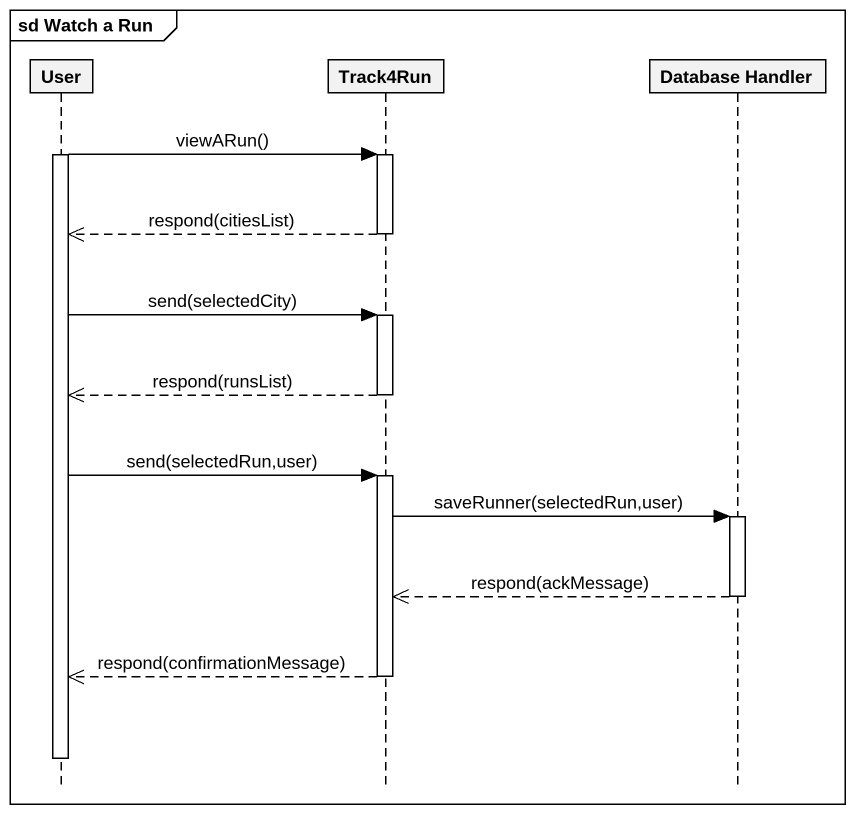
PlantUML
@startuml
mainframe sd Watch a Run
hide footbox
participant User
participant Track4Run
participant "Database Handler" as Database_Handler

activate User
User -> Track4Run : viewARun()
activate Track4Run
Track4Run -->> User : respond(citiesList)
deactivate Track4Run
User -> Track4Run : send(selectedCity)
activate Track4Run
Track4Run -->> User : respond(runsList)
deactivate Track4Run
User -> Track4Run : send(selectedRun,user)
activate Track4Run
Track4Run -> Database_Handler : saveRunner(selectedRun,user)
activate Database_Handler
Database_Handler -->> Track4Run : respond(ackMessage)
deactivate Database_Handler
Track4Run -->> User : respond(confirmationMessage)
deactivate Track4Run
deactivate User
@enduml
